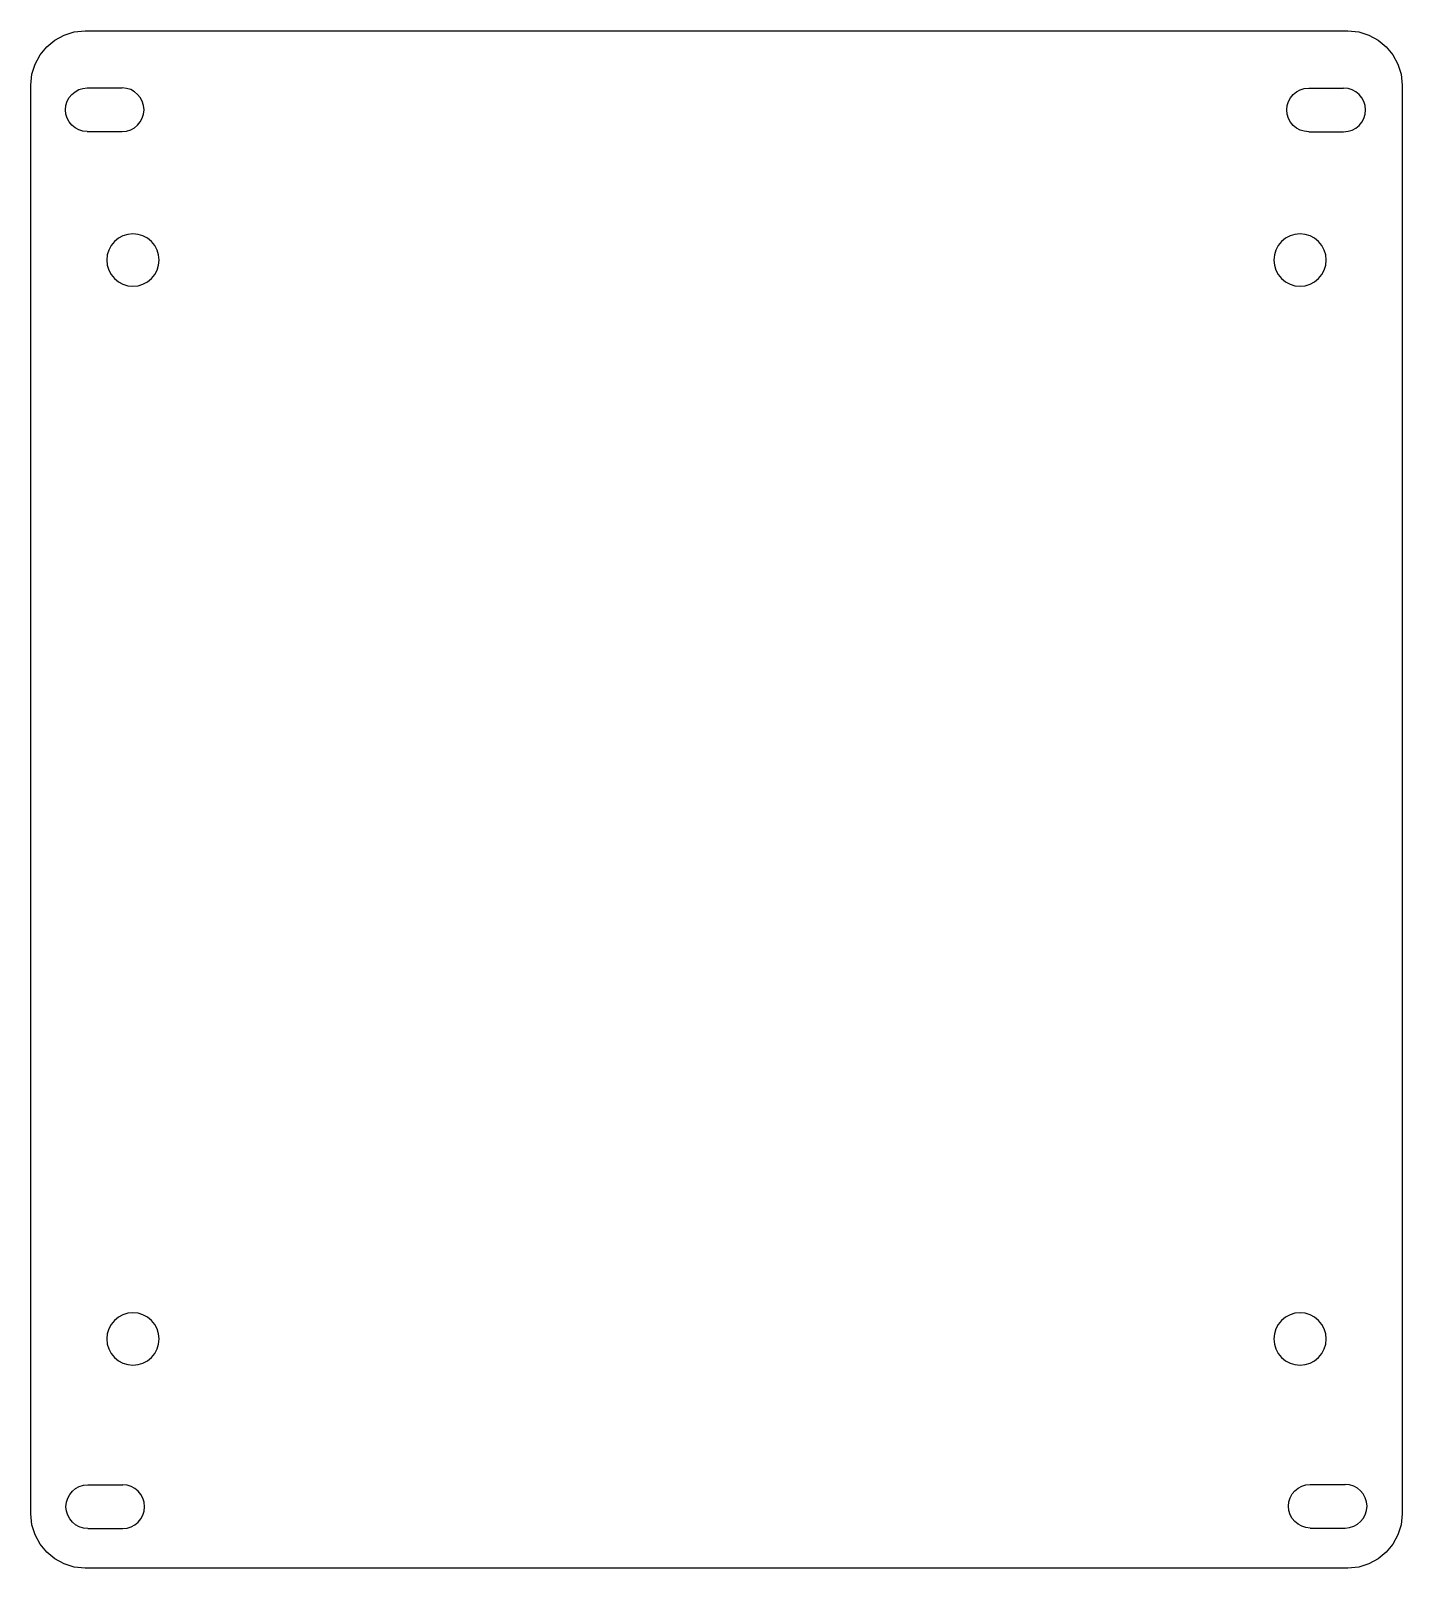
# Model space of a CAD drawing. Extents: x -90.3 to -11.8, y -67.4 to 20.6.
import ezdxf

# ---------------------------------------------------------------- set-up
doc = ezdxf.new("R2010")
doc.units = 0
doc.layers.add('LAYER_1', color=7, linetype='CONTINUOUS')

msp = doc.modelspace()

# ---------------------------------------------------------------- linework, layer by layer
at = {"layer": 'LAYER_1', "color": 250}
for points in [[(-87.191, 20.587), (-14.929, 20.587), (-14.302, 20.523), (-13.718, 20.34), (-13.188, 20.052), (-12.726, 19.67), (-12.344, 19.208), (-12.056, 18.678), (-11.873, 18.094), (-11.81, 17.467), (-11.81, -64.294), (-11.873, -64.921), (-12.056, -65.505), (-12.344, -66.035), (-12.726, -66.497), (-13.188, -66.879), (-13.718, -67.167), (-14.302, -67.35), (-14.929, -67.413), (-87.191, -67.413), (-87.817, -67.35), (-88.402, -67.167), (-88.931, -66.879), (-89.394, -66.497), (-89.775, -66.035), (-90.064, -65.505), (-90.246, -64.921), (-90.31, -64.294), (-90.31, 17.467), (-90.246, 18.094), (-90.064, 18.678), (-89.775, 19.208), (-89.394, 19.67), (-88.931, 20.052), (-88.402, 20.34), (-87.817, 20.523), (-87.191, 20.587)], [(-84.46, 8.962), (-84.752, 8.933), (-85.034, 8.847), (-85.293, 8.709), (-85.52, 8.522), (-85.707, 8.295), (-85.846, 8.036), (-85.931, 7.754), (-85.96, 7.462), (-85.931, 7.169), (-85.846, 6.888), (-85.707, 6.628), (-85.52, 6.401), (-85.293, 6.214), (-85.034, 6.076), (-84.752, 5.99), (-84.46, 5.962), (-84.167, 5.99), (-83.886, 6.076), (-83.626, 6.214), (-83.399, 6.401), (-83.213, 6.628), (-83.074, 6.888), (-82.989, 7.169), (-82.96, 7.462), (-82.989, 7.754), (-83.074, 8.036), (-83.213, 8.295), (-83.399, 8.522), (-83.626, 8.709), (-83.886, 8.847), (-84.167, 8.933)], [(-17.66, 8.962), (-17.952, 8.933), (-18.234, 8.847), (-18.493, 8.709), (-18.72, 8.522), (-18.907, 8.295), (-19.046, 8.036), (-19.131, 7.754), (-19.16, 7.462), (-19.131, 7.169), (-19.046, 6.888), (-18.907, 6.628), (-18.72, 6.401), (-18.493, 6.214), (-18.234, 6.076), (-17.952, 5.99), (-17.66, 5.962), (-17.367, 5.99), (-17.086, 6.076), (-16.826, 6.214), (-16.599, 6.401), (-16.413, 6.628), (-16.274, 6.888), (-16.189, 7.169), (-16.16, 7.462), (-16.189, 7.754), (-16.274, 8.036), (-16.413, 8.295), (-16.599, 8.522), (-16.826, 8.709), (-17.086, 8.847), (-17.367, 8.933)], [(-84.46, -52.788), (-84.752, -52.817), (-85.034, -52.903), (-85.293, -53.041), (-85.52, -53.228), (-85.707, -53.455), (-85.846, -53.714), (-85.931, -53.996), (-85.96, -54.288), (-85.931, -54.581), (-85.846, -54.862), (-85.707, -55.122), (-85.52, -55.349), (-85.293, -55.536), (-85.034, -55.674), (-84.752, -55.76), (-84.46, -55.788), (-84.167, -55.76), (-83.886, -55.674), (-83.626, -55.536), (-83.399, -55.349), (-83.213, -55.122), (-83.074, -54.862), (-82.989, -54.581), (-82.96, -54.288), (-82.989, -53.996), (-83.074, -53.714), (-83.213, -53.455), (-83.399, -53.228), (-83.626, -53.041), (-83.886, -52.903), (-84.167, -52.817)], [(-17.66, -52.788), (-17.952, -52.817), (-18.234, -52.903), (-18.493, -53.041), (-18.72, -53.228), (-18.907, -53.455), (-19.046, -53.714), (-19.131, -53.996), (-19.16, -54.288), (-19.131, -54.581), (-19.046, -54.862), (-18.907, -55.122), (-18.72, -55.349), (-18.493, -55.536), (-18.234, -55.674), (-17.952, -55.76), (-17.66, -55.788), (-17.367, -55.76), (-17.086, -55.674), (-16.826, -55.536), (-16.599, -55.349), (-16.413, -55.122), (-16.274, -54.862), (-16.189, -54.581), (-16.16, -54.288), (-16.189, -53.996), (-16.274, -53.714), (-16.413, -53.455), (-16.599, -53.228), (-16.826, -53.041), (-17.086, -52.903), (-17.367, -52.817)]]:
    msp.add_lwpolyline(points, close=True, dxfattribs=at)
for points in [[(-87.076, 14.813), (-87.328, 14.838), (-87.562, 14.911), (-87.775, 15.027), (-87.96, 15.179), (-88.112, 15.364), (-88.228, 15.576), (-88.3, 15.811), (-88.326, 16.063), (-88.3, 16.315), (-88.228, 16.549), (-88.112, 16.762), (-87.96, 16.947), (-87.775, 17.099), (-87.562, 17.215), (-87.328, 17.288), (-87.076, 17.313)], [(-87.076, 17.313), (-85.076, 17.313)], [(-85.076, 14.813), (-84.824, 14.838), (-84.589, 14.911), (-84.377, 15.027), (-84.192, 15.179), (-84.039, 15.364), (-83.924, 15.576), (-83.851, 15.811), (-83.826, 16.063), (-83.851, 16.315), (-83.924, 16.549), (-84.039, 16.762), (-84.192, 16.947), (-84.377, 17.099), (-84.589, 17.215), (-84.824, 17.288), (-85.076, 17.313)], [(-17.164, 14.805), (-17.416, 14.83), (-17.65, 14.903), (-17.863, 15.018), (-18.048, 15.171), (-18.2, 15.356), (-18.316, 15.568), (-18.388, 15.803), (-18.414, 16.055), (-18.388, 16.306), (-18.316, 16.541), (-18.2, 16.753), (-18.048, 16.939), (-17.863, 17.091), (-17.65, 17.206), (-17.416, 17.279), (-17.164, 17.305)], [(-17.164, 17.305), (-15.164, 17.305)], [(-15.164, 14.805), (-14.912, 14.83), (-14.677, 14.903), (-14.465, 15.018), (-14.28, 15.171), (-14.127, 15.356), (-14.012, 15.568), (-13.939, 15.803), (-13.914, 16.055), (-13.939, 16.306), (-14.012, 16.541), (-14.127, 16.753), (-14.28, 16.939), (-14.465, 17.091), (-14.677, 17.206), (-14.912, 17.279), (-15.164, 17.305)], [(-87.076, 14.813), (-85.076, 14.813)], [(-17.164, 14.805), (-15.164, 14.805)], [(-87.044, -65.14), (-87.296, -65.114), (-87.53, -65.041), (-87.743, -64.926), (-87.927, -64.774), (-88.08, -64.589), (-88.195, -64.376), (-88.268, -64.142), (-88.294, -63.89), (-88.268, -63.638), (-88.195, -63.403), (-88.08, -63.191), (-87.927, -63.006), (-87.743, -62.853), (-87.53, -62.738), (-87.296, -62.665), (-87.044, -62.64)], [(-87.044, -62.64), (-85.044, -62.64)], [(-85.044, -65.14), (-84.792, -65.114), (-84.557, -65.041), (-84.345, -64.926), (-84.16, -64.774), (-84.007, -64.589), (-83.892, -64.376), (-83.819, -64.142), (-83.794, -63.89), (-83.819, -63.638), (-83.892, -63.403), (-84.007, -63.191), (-84.16, -63.006), (-84.345, -62.853), (-84.557, -62.738), (-84.792, -62.665), (-85.044, -62.64)], [(-17.076, -65.111), (-17.328, -65.085), (-17.563, -65.012), (-17.775, -64.897), (-17.96, -64.744), (-18.113, -64.559), (-18.228, -64.347), (-18.301, -64.112), (-18.326, -63.861), (-18.301, -63.609), (-18.228, -63.374), (-18.113, -63.162), (-17.96, -62.977), (-17.775, -62.824), (-17.563, -62.709), (-17.328, -62.636), (-17.076, -62.611)], [(-17.076, -62.611), (-15.076, -62.611)], [(-15.076, -65.111), (-14.824, -65.085), (-14.589, -65.012), (-14.377, -64.897), (-14.192, -64.744), (-14.04, -64.559), (-13.924, -64.347), (-13.851, -64.112), (-13.826, -63.861), (-13.851, -63.609), (-13.924, -63.374), (-14.04, -63.162), (-14.192, -62.977), (-14.377, -62.824), (-14.589, -62.709), (-14.824, -62.636), (-15.076, -62.611)], [(-17.076, -65.111), (-15.076, -65.111)], [(-87.044, -65.14), (-85.044, -65.14)]]:
    msp.add_lwpolyline(points, dxfattribs=at)

doc.saveas('drawing.dxf')
